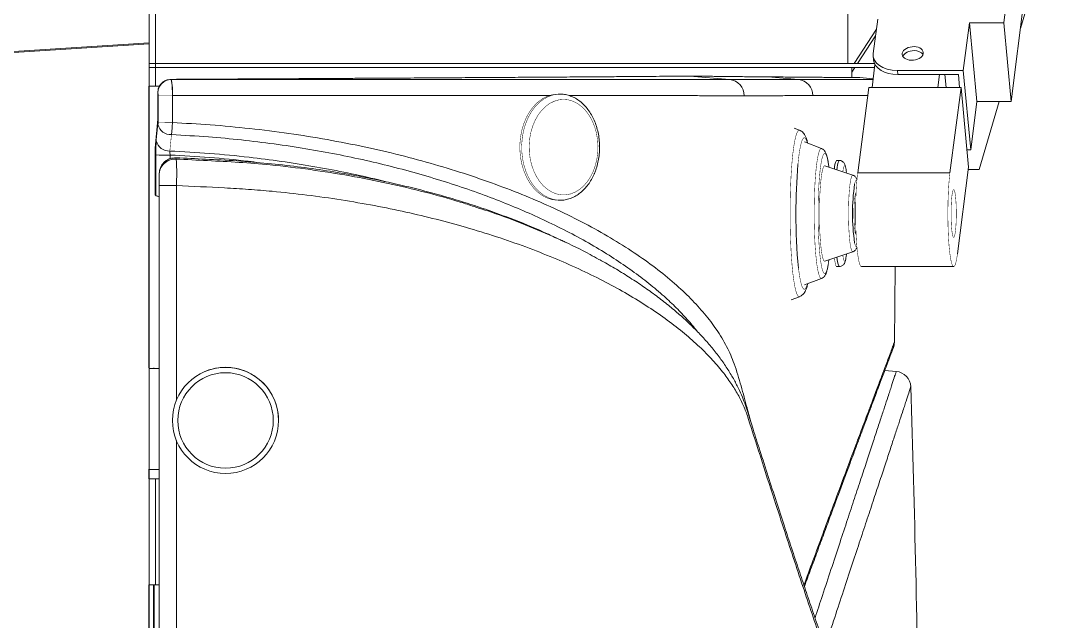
# Model space of a CAD drawing. Header units: millimetres. Extents: x -16985 to -606, y 2122 to 9380.
# Drawn here: x -7440.7 to -7045.1, y 5584.6 to 5810.8 of the extents above; entities that cross this region are included whole.
import ezdxf

# ---------------------------------------------------------------- set-up
doc = ezdxf.new("R2010")
doc.units = ezdxf.units.MM
for name, pattern in [('K5LT32768', [0]), ('K5LT32769', [0]), ('K5LT_THIN', [0])]:
    doc.linetypes.add(name, pattern=pattern)

msp = doc.modelspace()

# ---------------------------------------------------------------- linework, layer by layer
at = {"color": 7, "linetype": 'K5LT_THIN', "lineweight": 18}
for p, q in [((-7392.35, 5802.54), (-7392.35, 6964.17)), ((-7070.11, 5810.11), (-7047.69, 5982.13)), ((-7045.13, 5954.73), (-7067.33, 5780.41)), ((-7048.28, 5860.99), (-7063.83, 5807.87)), ((-7128.87, 5794.69), (-7128.87, 5826.19)), ((-7119.33, 5798.51), (-7117.65, 5811.4)), ((-7118.14, 5807.63), (-7126.57, 5794.69)), ((-7085.38, 5792.07), (-7083.03, 5810.11)), ((-7083.03, 5810.11), (-7070.11, 5810.11)), ((-7083.03, 5810.11), (-7080.25, 5780.41)), ((-7070.11, 5810.11), (-7067.33, 5780.41)), ((-7118.46, 5805.14), (-7125.28, 5794.69)), ((-7392.35, 5802.54), (-7453.55, 5798.59)), ((-7453.55, 5798.19), (-7392.35, 5802.15)), ((-7392.35, 5802.15), (-7392.35, 5802.54)), ((-7392.35, 4759.07), (-7392.35, 5802.15)), ((-7119.34, 5797.58), (-7119.2, 5796.06)), ((-7389.95, 5794.69), (-7392.35, 5794.69)), ((-7389.95, 5793.19), (-7392.35, 5793.19)), ((-7389.95, 5794.69), (-7389.95, 5793.19)), ((-7389.95, 5794.69), (-7118.71, 5794.69)), ((-7389.95, 5793.19), (-7118.81, 5793.19)), ((-7389.95, 5793.19), (-7389.95, 5786.19)), ((-7126.25, 5793.19), (-7127.38, 5791.46)), ((-7127.38, 5793.19), (-7127.38, 5789.42)), ((-7119.78, 5785.62), (-7118.66, 5794.35)), ((-7085.38, 5792.07), (-7110.23, 5792.07)), ((-7110.23, 5792.07), (-7110.08, 5790.54)), ((-7082.58, 5762.13), (-7085.38, 5792.07)), ((-7384.13, 5788.75), (-7384.05, 5788.67)), ((-7384.13, 5788.75), (-7384.12, 5788.75)), ((-7384.03, 5788.67), (-7384.12, 5788.75)), ((-7384.05, 5788.67), (-7384.03, 5788.67)), ((-7173.47, 5788.68), (-7188.46, 5790)), ((-7147.55, 5788.67), (-7159.09, 5789.69)), ((-7119.35, 5788.96), (-7124.38, 5789.4)), ((-7087.22, 5790.54), (-7110.08, 5790.54)), ((-7094.3, 5790.54), (-7094.93, 5785.62)), ((-7091.83, 5785.62), (-7092.29, 5790.54)), ((-7087.22, 5790.54), (-7086.76, 5785.62)), ((-7389.95, 5786.19), (-7392.35, 5786.19)), ((-7389.95, 5786.19), (-7388.42, 5786.19)), ((-7389.95, 5786.19), (-7388.42, 5786.19)), ((-7389.09, 5773.73), (-7389.09, 5783.71)), ((-7389.07, 5783.68), (-7389.09, 5783.71)), ((-7237.47, 5783.19), (-7238.17, 5783.19)), ((-7121.01, 5785.62), (-7125.19, 5753.48)), ((-7086.22, 5785.62), (-7121.01, 5785.62)), ((-7086.22, 5785.62), (-7090.4, 5753.48)), ((-7086.22, 5785.62), (-7083.41, 5755.61)), ((-7388.99, 5772.46), (-7388.99, 5782.69)), ((-7383.57, 5782.68), (-7383.57, 5772.45)), ((-7383.55, 5782.68), (-7383.57, 5782.68)), ((-7080.25, 5780.41), (-7082.58, 5762.13)), ((-7067.33, 5780.41), (-7080.25, 5780.41)), ((-7071.87, 5780.41), (-7079.36, 5754.79)), ((-7390.04, 5762.79), (-7389.09, 5773.73)), ((-7147.09, 5769.54), (-7149.18, 5770.35)), ((-7138.79, 5762.66), (-7145.2, 5765.14)), ((-7390.04, 5745.08), (-7390.04, 5762.79)), ((-7389.86, 5744.91), (-7389.86, 5760.24)), ((-7382.22, 5759.19), (-7382.23, 5758.69)), ((-7084.02, 5762.13), (-7082.58, 5762.13)), ((-7127.01, 5752.63), (-7137.56, 5756.17)), ((-7132.13, 5758.19), (-7133.13, 5758.19)), ((-7087.56, 5723.04), (-7083.41, 5755.61)), ((-7388.55, 5752.72), (-7388.55, 5753.13)), ((-7388.55, 5748.73), (-7388.55, 5752.72)), ((-7125.19, 5753.48), (-7090.4, 5753.48)), ((-7079.36, 5754.79), (-7083.51, 5754.79)), ((-7388.55, 5471.73), (-7388.55, 5748.73)), ((-7390.04, 5745.08), (-7389.86, 5744.91)), ((-7125.82, 5745.53), (-7126.05, 5745.56)), ((-7238.17, 5743.19), (-7237.47, 5743.19)), ((-7237.47, 5743.19), (-7237.22, 5743.19)), ((-7126.05, 5730.82), (-7125.82, 5730.85)), ((-7137.56, 5720.2), (-7127.01, 5723.74)), ((-7136.06, 5720.7), (-7136.2, 5719.67)), ((-7133.13, 5718.19), (-7132.13, 5718.19)), ((-7123.78, 5718.19), (-7088.99, 5718.19)), ((-7111.36, 5689.58), (-7111.01, 5718.19)), ((-7145.2, 5711.24), (-7138.79, 5713.72)), ((-7150.27, 5705.6), (-7147.09, 5706.83)), ((-7390.55, 5679.8), (-7390.55, 5680.03)), ((-7110.65, 5678.65), (-7114.96, 5679.03)), ((-7383.55, 5660.19), (-7383.55, 5660.18)), ((-7343.55, 5660.18), (-7343.55, 5660.2)), ((-7392.35, 5638.19), (-7389.95, 5638.19)), ((-7389.95, 5598.19), (-7389.95, 5638.19)), ((-7389.95, 5638.19), (-7388.55, 5638.19)), ((-7392.35, 5598.19), (-7389.95, 5598.19)), ((-7390.69, 5413.19), (-7390.69, 5598.19)), ((-7390.44, 5413.19), (-7390.44, 5598.19)), ((-7389.95, 5598.19), (-7388.55, 5598.19))]:
    msp.add_line(p, q, dxfattribs=at)
at = {"color": 8, "linetype": 'K5LT32768', "lineweight": 15, "true_color": 0x808080}
for p, q in [((-7389.95, 5794.69), (-7389.95, 5826.19)), ((-7392.47, 5680.03), (-7392.47, 5786.19)), ((-7384.44, 5760.22), (-7384.44, 5758.86)), ((-7382.03, 5748.69), (-7382.03, 5667.83)), ((-7390.55, 5679.8), (-7392.35, 5679.8)), ((-7392.47, 5638.19), (-7392.47, 5641.75)), ((-7392.47, 5413.19), (-7392.47, 5598.19))]:
    msp.add_line(p, q, dxfattribs=at)
at = {"color": 7, "linetype": 'K5LT_THIN', "const_width": 0.18}
for points in [[(-7238.17, 5783.19), (-7238.73, 5783.17), (-7240.64, 5782.89), (-7242.52, 5782.26), (-7244.31, 5781.28), (-7245.99, 5779.98), (-7247.53, 5778.39), (-7248.91, 5776.52), (-7250.1, 5774.41), (-7251.07, 5772.11), (-7251.81, 5769.64), (-7252.31, 5767.06), (-7252.55, 5764.41), (-7252.54, 5761.74), (-7252.27, 5759.09), (-7251.76, 5756.52), (-7250.99, 5754.07), (-7250, 5751.78), (-7248.8, 5749.69), (-7247.41, 5747.84), (-7245.85, 5746.27), (-7244.16, 5745), (-7242.36, 5744.05), (-7240.49, 5743.45), (-7238.57, 5743.19), (-7238.17, 5743.19)], [(-7383.57, 5782.68), (-7384.55, 5782.68), (-7385.51, 5782.68), (-7386.41, 5782.68), (-7387.22, 5782.68), (-7387.91, 5782.68), (-7388.44, 5782.68), (-7388.81, 5782.69), (-7388.99, 5782.69)], [(-7389.65, 5765.55), (-7389.29, 5769.05), (-7389.02, 5771.71)], [(-7383.57, 5772.45), (-7384.55, 5772.45), (-7385.51, 5772.45), (-7386.41, 5772.45), (-7387.22, 5772.46), (-7387.91, 5772.46), (-7388.44, 5772.46), (-7388.81, 5772.46), (-7388.99, 5772.46)], [(-7383.93, 5767.9), (-7384.14, 5765.77), (-7384.55, 5761.74)], [(-7138.76, 5718.01), (-7138.9, 5718.73), (-7139.16, 5720.33), (-7139.39, 5722.21), (-7139.6, 5724.34), (-7139.77, 5726.7), (-7139.91, 5729.23), (-7140.02, 5731.91), (-7140.09, 5734.68), (-7140.11, 5737.51), (-7140.1, 5740.35), (-7140.05, 5743.15), (-7139.97, 5745.88), (-7139.84, 5748.49), (-7139.68, 5750.93), (-7139.49, 5753.17), (-7139.27, 5755.18), (-7139.02, 5756.92), (-7138.95, 5757.39)], [(-7137.56, 5720.2), (-7137.72, 5720.21), (-7138, 5720.5), (-7138.26, 5721.14), (-7138.52, 5722.1), (-7138.76, 5723.39), (-7138.97, 5724.95), (-7139.16, 5726.78), (-7139.32, 5728.83), (-7139.45, 5731.06), (-7139.54, 5733.43), (-7139.59, 5735.89), (-7139.61, 5738.4), (-7139.58, 5740.9), (-7139.52, 5743.35), (-7139.43, 5745.7), (-7139.29, 5747.91), (-7139.13, 5749.92), (-7138.94, 5751.71), (-7138.72, 5753.23), (-7138.48, 5754.46), (-7138.22, 5755.37), (-7137.95, 5755.95), (-7137.68, 5756.18), (-7137.56, 5756.17)], [(-7125.19, 5753.48), (-7125.41, 5751.58), (-7125.6, 5749.42), (-7125.75, 5747.06), (-7125.86, 5744.52), (-7125.94, 5741.87), (-7125.97, 5739.15), (-7125.97, 5736.41), (-7125.92, 5733.71), (-7125.83, 5731.09), (-7125.71, 5728.6), (-7125.54, 5726.29), (-7125.35, 5724.2), (-7125.12, 5722.38), (-7124.87, 5720.85), (-7124.6, 5719.65), (-7124.32, 5718.8), (-7124.02, 5718.31), (-7123.78, 5718.19)], [(-7090.4, 5753.48), (-7090.62, 5751.58), (-7090.81, 5749.42), (-7090.96, 5747.06), (-7091.07, 5744.52), (-7091.15, 5741.87), (-7091.18, 5739.15), (-7091.18, 5736.41), (-7091.13, 5733.71), (-7091.04, 5731.09), (-7090.92, 5728.6), (-7090.76, 5726.29), (-7090.56, 5724.2), (-7090.34, 5722.38), (-7090.09, 5720.85), (-7089.82, 5719.65), (-7089.53, 5718.8), (-7089.23, 5718.31), (-7088.93, 5718.19), (-7088.63, 5718.45), (-7088.34, 5719.08), (-7088.06, 5720.07), (-7087.8, 5721.39), (-7087.56, 5723.04)], [(-7125.79, 5746.15), (-7125.9, 5745.99), (-7126.08, 5745.43), (-7126.24, 5744.53), (-7126.38, 5743.33), (-7126.48, 5741.89), (-7126.55, 5740.28), (-7126.58, 5738.57), (-7126.57, 5736.84), (-7126.52, 5735.18), (-7126.43, 5733.66), (-7126.3, 5732.35), (-7126.15, 5731.31)], [(-7133.95, 5721.41), (-7133.81, 5720.33), (-7133.62, 5719.29), (-7133.43, 5718.58), (-7133.23, 5718.23), (-7133.13, 5718.19)], [(-7130.8, 5722.47), (-7130.64, 5721.46), (-7130.57, 5721.12)]]:
    msp.add_lwpolyline(points, dxfattribs=at)
at = {"color": 8, "linetype": 'K5LT32769', "true_color": 0x808080, "const_width": 0.18}
for points in [[(-7237.57, 5783.19), (-7238.04, 5783.17), (-7239.95, 5782.89), (-7241.82, 5782.26), (-7243.61, 5781.28), (-7245.3, 5779.98), (-7246.84, 5778.39), (-7248.22, 5776.52), (-7249.4, 5774.41), (-7250.37, 5772.11), (-7251.12, 5769.64), (-7251.61, 5767.06), (-7251.86, 5764.41), (-7251.85, 5761.74), (-7251.58, 5759.09), (-7251.06, 5756.52), (-7250.3, 5754.07), (-7249.31, 5751.78), (-7248.11, 5749.69), (-7246.72, 5747.84), (-7245.16, 5746.27), (-7243.47, 5745), (-7241.67, 5744.05), (-7239.79, 5743.45), (-7237.88, 5743.19), (-7237.47, 5743.19)], [(-7147.09, 5706.83), (-7147.33, 5706.81), (-7147.69, 5707.08), (-7148.05, 5707.7), (-7148.4, 5708.66), (-7148.74, 5709.96), (-7149.06, 5711.58), (-7149.36, 5713.5), (-7149.64, 5715.7), (-7149.89, 5718.16), (-7150.1, 5720.84), (-7150.29, 5723.72), (-7150.44, 5726.76), (-7150.56, 5729.93), (-7150.63, 5733.19), (-7150.67, 5736.52), (-7150.67, 5739.86), (-7150.63, 5743.18), (-7150.56, 5746.44), (-7150.44, 5749.62), (-7150.29, 5752.66), (-7150.1, 5755.54), (-7149.89, 5758.22), (-7149.64, 5760.67), (-7149.36, 5762.87), (-7149.06, 5764.79), (-7148.74, 5766.41), (-7148.4, 5767.71), (-7148.05, 5768.67), (-7147.69, 5769.29), (-7147.33, 5769.56), (-7147.09, 5769.54)], [(-7144.16, 5764.74), (-7144.29, 5765.17), (-7144.62, 5766.05), (-7144.97, 5766.59), (-7145.32, 5766.77), (-7145.67, 5766.59), (-7146.02, 5766.05), (-7146.36, 5765.17), (-7146.68, 5763.94), (-7146.99, 5762.39), (-7147.28, 5760.53), (-7147.54, 5758.4), (-7147.71, 5756.71)], [(-7138.79, 5713.72), (-7139.05, 5713.73), (-7139.37, 5714.06), (-7139.68, 5714.74), (-7139.99, 5715.77), (-7140.28, 5717.12), (-7140.55, 5718.78), (-7140.79, 5720.73), (-7141.01, 5722.92), (-7141.2, 5725.34), (-7141.35, 5727.95), (-7141.47, 5730.71), (-7141.55, 5733.57), (-7141.59, 5736.51), (-7141.59, 5739.46), (-7141.55, 5742.4), (-7141.48, 5745.28), (-7141.37, 5748.06), (-7141.22, 5750.69), (-7141.04, 5753.13), (-7140.82, 5755.36), (-7140.58, 5757.34), (-7140.32, 5759.04), (-7140.03, 5760.44), (-7139.73, 5761.51), (-7139.41, 5762.24), (-7139.09, 5762.62), (-7138.79, 5762.66)], [(-7138.95, 5757.39), (-7138.76, 5758.36), (-7138.47, 5759.49), (-7138.17, 5760.28), (-7137.86, 5760.72), (-7137.55, 5760.8), (-7137.24, 5760.53), (-7136.94, 5759.91), (-7136.64, 5758.94), (-7136.36, 5757.65)], [(-7136.36, 5757.65), (-7136.11, 5756.05), (-7136.06, 5755.67)], [(-7129.42, 5753.53), (-7129.55, 5754.41), (-7129.72, 5755.34), (-7129.91, 5755.93), (-7130.1, 5756.18), (-7130.29, 5756.08), (-7130.47, 5755.62), (-7130.66, 5754.83), (-7130.8, 5753.91)], [(-7127.01, 5723.74), (-7127.17, 5723.76), (-7127.41, 5724.08), (-7127.65, 5724.75), (-7127.87, 5725.75), (-7128.08, 5727.06), (-7128.26, 5728.64), (-7128.4, 5730.46), (-7128.52, 5732.46), (-7128.6, 5734.61), (-7128.64, 5736.85), (-7128.65, 5739.12), (-7128.61, 5741.36), (-7128.54, 5743.53), (-7128.43, 5745.56), (-7128.28, 5747.42), (-7128.11, 5749.04), (-7127.91, 5750.4), (-7127.69, 5751.46), (-7127.46, 5752.19), (-7127.21, 5752.58), (-7127.01, 5752.63)], [(-7126.36, 5749.24), (-7126.35, 5749.31), (-7126.13, 5750.13), (-7125.9, 5750.62), (-7125.67, 5750.74), (-7125.5, 5750.61)], [(-7125.5, 5725.77), (-7125.62, 5725.65), (-7125.86, 5725.71), (-7126.09, 5726.12), (-7126.3, 5726.88), (-7126.36, 5727.14)], [(-7136.2, 5719.67), (-7136.24, 5719.45), (-7136.51, 5718.01), (-7136.79, 5716.89), (-7137.09, 5716.1), (-7137.4, 5715.66), (-7137.71, 5715.57), (-7138.02, 5715.84), (-7138.33, 5716.47), (-7138.62, 5717.43), (-7138.76, 5718.01)], [(-7130.57, 5721.12), (-7130.46, 5720.69), (-7130.27, 5720.27), (-7130.08, 5720.2), (-7129.89, 5720.48), (-7129.71, 5721.1), (-7129.53, 5722.06), (-7129.41, 5722.99)], [(-7147.49, 5717.55), (-7147.28, 5715.84), (-7146.99, 5713.98), (-7146.68, 5712.43), (-7146.36, 5711.21), (-7146.02, 5710.32), (-7145.67, 5709.78), (-7145.32, 5709.6), (-7144.97, 5709.78), (-7144.62, 5710.32), (-7144.29, 5711.21), (-7144.16, 5711.64)]]:
    msp.add_lwpolyline(points, dxfattribs=at)
at = {"color": 7, "linetype": 'K5LT_THIN', "const_width": 0.18}
for points in [[(-7224.89, 5754.1), (-7224.09, 5756.35), (-7223.52, 5758.74), (-7223.2, 5761.21), (-7223.12, 5763.72), (-7223.3, 5766.21), (-7223.73, 5768.65), (-7224.4, 5770.99), (-7225.3, 5773.17), (-7226.4, 5775.16), (-7227.7, 5776.91), (-7229.15, 5778.4), (-7230.75, 5779.59), (-7232.44, 5780.46), (-7234.21, 5781), (-7236.02, 5781.19), (-7237.82, 5781.03), (-7239.59, 5780.52), (-7241.3, 5779.67), (-7242.9, 5778.5), (-7244.37, 5777.04), (-7245.68, 5775.31), (-7246.8, 5773.33), (-7247.71, 5771.17), (-7248.4, 5768.84), (-7248.85, 5766.41), (-7249.05, 5763.91), (-7248.99, 5761.4), (-7248.69, 5758.93), (-7248.14, 5756.54), (-7247.36, 5754.27), (-7246.35, 5752.18), (-7245.15, 5750.31), (-7243.77, 5748.68), (-7242.24, 5747.34), (-7240.59, 5746.31), (-7238.85, 5745.6), (-7237.06, 5745.24), (-7235.25, 5745.22), (-7233.46, 5745.56), (-7231.72, 5746.24), (-7230.06, 5747.25), (-7228.52, 5748.57), (-7227.13, 5750.17), (-7225.91, 5752.03)], [(-7089.74, 5732.35), (-7089.6, 5731.09), (-7089.43, 5730.12), (-7089.24, 5729.48), (-7089.04, 5729.2), (-7088.84, 5729.29), (-7088.65, 5729.74), (-7088.47, 5730.53), (-7088.31, 5731.64), (-7088.18, 5733.02), (-7088.08, 5734.61), (-7088.02, 5736.34), (-7088, 5738.15), (-7088.02, 5739.97), (-7088.08, 5741.71), (-7088.18, 5743.3), (-7088.31, 5744.69), (-7088.46, 5745.81), (-7088.64, 5746.62), (-7088.84, 5747.08), (-7089.04, 5747.18), (-7089.23, 5746.91), (-7089.42, 5746.28), (-7089.59, 5745.32), (-7089.74, 5744.07), (-7089.85, 5742.58), (-7089.93, 5740.91), (-7089.97, 5739.13), (-7089.97, 5737.31), (-7089.93, 5735.52), (-7089.86, 5733.85)]]:
    msp.add_lwpolyline(points, close=True, dxfattribs=at)
at = {"color": 7, "linetype": 'K5LT_THIN', "lineweight": 18}
for centre, radius in [((-7363.55, 5660.19), 20), ((-7363.55, 5660.16), 18)]:
    msp.add_circle(centre, radius, dxfattribs=at)
for centre, radius, start, end in [((-7384.04, 5783.64), 5.03, 90.0749, 179.5017), ((-7404.78, 5784), 21.27, 356.4415, 12.6755), ((-7174.02, 5782.72), 5.99, 358.5329, 84.7771), ((-7148.09, 5782.71), 5.99, 359.1778, 84.8692), ((-7384.26, 5772.77), 4.88, 192.5846, 273.9308), ((-7384.89, 5766.61), 4.88, 192.5889, 273.9493), ((-7385.74, 6165.72), 405.5, 269.4174, 270.1828), ((-7382.56, 5752.71), 5.99, 86.7583, 179.8852), ((-6940.41, 5739.06), 208.05, 175.1342, 180.2411), ((-7128.29, 5755.23), 5.67, 148.6036, 182.7162), ((-7383.76, 6057.2), 308.51, 269.109, 270.3205), ((-7048.84, 5738.19), 78.3, 171.8879, 188.1122), ((-6959.93, 5736.68), 188.54, 179.5412, 185.8231), ((-7124.37, 5731.3), 1.78, 179.7963, 217.0419), ((-7117.36, 5689.68), 6, 340.0671, 359.061), ((-7363.55, 5660.2), 20, 0.0053, 115.4792), ((-7388.25, 5917.13), 237.42, 269.0107, 269.9253), ((-7388.92, 5709.26), 29.51, 266.8327, 270.6906), ((-7111.17, 5672.67), 6, 1.8797, 85), ((-7388.26, 5878.94), 237.23, 269.0105, 269.9234)]:
    msp.add_arc(centre, radius, start, end, dxfattribs=at)
at = {"color": 8, "linetype": 'K5LT32768', "lineweight": 15, "true_color": 0x808080}
for centre, radius, start, end in [((-7126.92, 5755.04), 6.09, 148.9395, 183.7965), ((-7125.55, 5721.66), 7.44, 179.4731, 207.8439)]:
    msp.add_arc(centre, radius, start, end, dxfattribs=at)
at = {"color": 7, "linetype": 'K5LT_THIN', "lineweight": 18}
msp.add_ellipse((-7104.42, 5798.51), major_axis=(3.98, 0.37), ratio=0.640385, dxfattribs=at)
for centre, major_axis, start_param, end_param in [((-7104.27, 5796.99), (3.98, 0.37), 1.427383, 2.839196), ((-7104.27, 5796.99), (3.98, 0.37), 0.30374, 1.427383), ((-7109.39, 5798.51), (9.96, 0.92), 2.998179, 4.568975), ((-7109.24, 5796.99), (9.96, 0.92), -3.140921, -1.71421)]:
    msp.add_ellipse(centre, major_axis=major_axis, ratio=0.640385, start_param=start_param, end_param=end_param, dxfattribs=at)
for points, knots in [([(-7384.13, 5788.75), (-7384.76, 5788.68), (-7385.72, 5788.57), (-7386.88, 5787.94), (-7387.67, 5787.29), (-7388.3, 5786.48), (-7388.93, 5785.32), (-7389.03, 5784.34), (-7389.09, 5783.71)], [0, 0, 0, 0, 0.24018, 0.368932, 0.499963, 0.631001, 0.759774, 1, 1, 1, 1]), ([(-7384.12, 5788.75), (-7382.23, 5788.76), (-7378.25, 5788.78), (-7371.99, 5788.82), (-7365.14, 5788.85), (-7357.72, 5788.89), (-7350.01, 5788.94), (-7342.65, 5788.98), (-7336.02, 5789.01), (-7329.88, 5789.05), (-7323.83, 5789.08), (-7317.76, 5789.12), (-7309.89, 5789.16), (-7300.5, 5789.22), (-7289.73, 5789.28), (-7279.36, 5789.35), (-7269.38, 5789.41), (-7259.89, 5789.47), (-7250.27, 5789.53), (-7240.69, 5789.59), (-7231.3, 5789.66), (-7222.77, 5789.72), (-7215.1, 5789.77), (-7208.27, 5789.82), (-7202.38, 5789.87), (-7197.42, 5789.91), (-7193.48, 5789.95), (-7190.47, 5789.99), (-7189.14, 5789.99), (-7188.46, 5790)], [0, 0, 0, 0, 0.018725, 0.039575, 0.06254, 0.087608, 0.114767, 0.141288, 0.163642, 0.184127, 0.206193, 0.228287, 0.24987, 0.292657, 0.333686, 0.374911, 0.417381, 0.458988, 0.499742, 0.550589, 0.600358, 0.650053, 0.700087, 0.74962, 0.800165, 0.850129, 0.900089, 0.948919, 1, 1, 1, 1]), ([(-7384.05, 5788.67), (-7383.99, 5788.54), (-7383.88, 5788.29), (-7383.73, 5787.1), (-7383.62, 5785.47), (-7383.58, 5783.89), (-7383.57, 5782.95), (-7383.57, 5782.68)], [0, 0, 0, 0, 0.227069, 0.454137, 0.681206, 0.908274, 1, 1, 1, 1]), ([(-7384.03, 5788.67), (-7378.6, 5788.67), (-7367.73, 5788.67), (-7351.6, 5788.67), (-7335.72, 5788.67), (-7320.19, 5788.67), (-7305.33, 5788.67), (-7291.17, 5788.67), (-7277.73, 5788.67), (-7264.85, 5788.67), (-7252.61, 5788.67), (-7241.06, 5788.67), (-7230.26, 5788.67), (-7220.24, 5788.67), (-7211.04, 5788.67), (-7202.72, 5788.67), (-7195.33, 5788.67), (-7188.93, 5788.67), (-7183.5, 5788.68), (-7179.08, 5788.68), (-7175.61, 5788.68), (-7174.18, 5788.68), (-7173.47, 5788.68)], [0, 0, 0, 0, 0.051535, 0.103263, 0.155056, 0.206784, 0.258319, 0.307543, 0.356935, 0.406384, 0.455776, 0.505, 0.554369, 0.603908, 0.653505, 0.703044, 0.752413, 0.801816, 0.851388, 0.901019, 0.950594, 1, 1, 1, 1]), ([(-7188.46, 5790), (-7188.33, 5790), (-7188.04, 5789.99), (-7187.56, 5789.99), (-7187.05, 5789.98), (-7186.55, 5789.97), (-7186.09, 5789.97), (-7185.63, 5789.96), (-7184.47, 5789.95), (-7182.72, 5789.93), (-7180.42, 5789.9), (-7177.69, 5789.87), (-7174.49, 5789.83), (-7169.95, 5789.78), (-7164.7, 5789.73), (-7160.97, 5789.7), (-7159.09, 5789.69)], [0, 0, 0, 0, 0.011016, 0.025968, 0.042486, 0.056756, 0.070325, 0.084134, 0.098122, 0.175506, 0.244598, 0.31334, 0.436536, 0.559067, 0.777822, 1, 1, 1, 1]), ([(-7173.47, 5788.68), (-7171.07, 5788.68), (-7166.28, 5788.68), (-7159.62, 5788.67), (-7153.32, 5788.67), (-7149.47, 5788.67), (-7147.55, 5788.67)], [0, 0, 0, 0, 0.249978, 0.499955, 0.749978, 1, 1, 1, 1]), ([(-7159.09, 5789.69), (-7158.1, 5789.68), (-7156.08, 5789.66), (-7153.2, 5789.64), (-7150.42, 5789.62), (-7147.78, 5789.59), (-7145.3, 5789.57), (-7142.96, 5789.55), (-7140.47, 5789.53), (-7137.92, 5789.51), (-7135.39, 5789.49), (-7133.09, 5789.47), (-7130.52, 5789.45), (-7127.97, 5789.43), (-7125.89, 5789.41), (-7124.61, 5789.4), (-7124.46, 5789.4), (-7124.38, 5789.4)], [0, 0, 0, 0, 0.043665, 0.088605, 0.13444, 0.179296, 0.22406, 0.268969, 0.314062, 0.375797, 0.437224, 0.498342, 0.561587, 0.673464, 0.783825, 0.892671, 1, 1, 1, 1]), ([(-7388.99, 5782.69), (-7388.99, 5782.73), (-7388.99, 5782.89), (-7389, 5783.15), (-7389.02, 5783.42), (-7389.04, 5783.62), (-7389.06, 5783.66), (-7389.07, 5783.68)], [0, 0, 0, 0, 0.091727, 0.318797, 0.545866, 0.772933, 1, 1, 1, 1]), ([(-7224.44, 5753.32), (-7224.28, 5753.72), (-7223.82, 5754.86), (-7223.23, 5756.86), (-7222.75, 5759.3), (-7222.5, 5761.81), (-7222.49, 5764.34), (-7222.71, 5766.85), (-7223.17, 5769.3), (-7223.86, 5771.67), (-7224.77, 5773.9), (-7225.88, 5775.97), (-7227.19, 5777.83), (-7228.67, 5779.46), (-7230.3, 5780.83), (-7232.05, 5781.9), (-7233.89, 5782.66), (-7235.75, 5783.12), (-7236.98, 5783.16), (-7237.58, 5783.18)], [0, 0, 0, 0, 0.032817, 0.093728, 0.154645, 0.215564, 0.276497, 0.33746, 0.39847, 0.459545, 0.520697, 0.58192, 0.643157, 0.704308, 0.76522, 0.825708, 0.885608, 0.944859, 1, 1, 1, 1]), ([(-7142.1, 5782.62), (-7144.02, 5782.62), (-7147.86, 5782.61), (-7154.17, 5782.6), (-7160.83, 5782.58), (-7165.63, 5782.57), (-7168.03, 5782.56)], [0, 0, 0, 0, 0.249978, 0.499955, 0.749978, 1, 1, 1, 1]), ([(-7389.02, 5771.71), (-7389.02, 5771.75), (-7389.01, 5771.87), (-7388.99, 5772.13), (-7388.99, 5772.35), (-7388.99, 5772.46)], [0, 0, 0, 0, 0.217686, 0.608846, 1, 1, 1, 1]), ([(-7383.57, 5772.45), (-7383.6, 5771.78), (-7383.67, 5770.43), (-7383.8, 5768.88), (-7383.89, 5768.16), (-7383.93, 5767.9)], [0, 0, 0, 0, 0.391084, 0.782254, 1, 1, 1, 1]), ([(-7144.05, 5764.69), (-7144.09, 5764.9), (-7144.26, 5765.66), (-7144.57, 5766.61), (-7144.98, 5767.57), (-7145.44, 5768.31), (-7146, 5768.9), (-7146.54, 5769.33), (-7146.94, 5769.46), (-7147.03, 5769.49)], [0, 0, 0, 0, 0.101064, 0.376083, 0.5904, 0.733431, 0.854257, 0.966345, 1, 1, 1, 1]), ([(-7389.86, 5760.24), (-7389.85, 5761.03), (-7389.84, 5762.6), (-7389.75, 5764.4), (-7389.68, 5765.25), (-7389.65, 5765.55)], [0, 0, 0, 0, 0.391748, 0.7835, 1, 1, 1, 1]), ([(-7382.22, 5759.19), (-7383.01, 5759.14), (-7384.22, 5759.07), (-7385.69, 5758.33), (-7386.71, 5757.56), (-7387.53, 5756.57), (-7388.34, 5755.13), (-7388.47, 5753.92), (-7388.55, 5753.13)], [0, 0, 0, 0, 0.239559, 0.368577, 0.500014, 0.631449, 0.760458, 1, 1, 1, 1]), ([(-7384.55, 5761.74), (-7384.55, 5761.66), (-7384.55, 5761.42), (-7384.51, 5760.9), (-7384.47, 5760.45), (-7384.44, 5760.22)], [0, 0, 0, 0, 0.215846, 0.607487, 1, 1, 1, 1]), ([(-7382.22, 5759.19), (-7378.5, 5759.01), (-7370.83, 5758.65), (-7359.26, 5758.08), (-7347.69, 5757.13), (-7336.42, 5755.89), (-7325.43, 5754.36), (-7313.96, 5752.42), (-7302.05, 5750.01), (-7289.82, 5747.1), (-7278.05, 5743.85), (-7266.78, 5740.27), (-7255.21, 5736.08), (-7245.8, 5732.3), (-7240.39, 5729.67), (-7238.82, 5728.91)], [0, 0, 0, 0, 0.068552, 0.141406, 0.213203, 0.283912, 0.354079, 0.424266, 0.50895, 0.593954, 0.679046, 0.764172, 0.849389, 0.956068, 1, 1, 1, 1]), ([(-7136.39, 5758.01), (-7136.43, 5758.26), (-7136.58, 5759.01), (-7136.85, 5760.09), (-7137.19, 5761.02), (-7137.59, 5761.73), (-7138.06, 5762.22), (-7138.46, 5762.57), (-7138.75, 5762.63), (-7138.78, 5762.64)], [0, 0, 0, 0, 0.120956, 0.365202, 0.62294, 0.774659, 0.885952, 0.989892, 1, 1, 1, 1]), ([(-7382.23, 5758.69), (-7382.2, 5758.63), (-7382.13, 5758.42), (-7382.02, 5757.32), (-7381.96, 5755.04), (-7381.95, 5752.05), (-7382.01, 5749.81), (-7382.03, 5748.69)], [0, 0, 0, 0, 0.096283, 0.322129, 0.54789, 0.774002, 1, 1, 1, 1]), ([(-7136.03, 5755.66), (-7136.05, 5755.81), (-7136.14, 5756.58), (-7136.26, 5757.32), (-7136.37, 5757.91), (-7136.39, 5758.01)], [0, 0, 0, 0, 0.170863, 0.852583, 1, 1, 1, 1]), ([(-7129.44, 5753.77), (-7129.48, 5754.12), (-7129.58, 5754.91), (-7129.77, 5755.84), (-7129.97, 5756.54), (-7130.25, 5757.12), (-7130.62, 5757.6), (-7131.18, 5757.99), (-7131.74, 5758.21), (-7132.07, 5758.16), (-7132.14, 5758.15)], [0, 0, 0, 0, 0.173828, 0.403484, 0.618775, 0.731853, 0.813769, 0.894998, 0.9775, 1, 1, 1, 1]), ([(-7237.2, 5743.21), (-7237.11, 5743.21), (-7236.38, 5743.17), (-7235.03, 5743.42), (-7233.19, 5743.95), (-7231.42, 5744.82), (-7229.75, 5745.97), (-7228.2, 5747.39), (-7226.79, 5749.06), (-7225.57, 5750.93), (-7224.83, 5752.4), (-7224.48, 5753.21), (-7224.44, 5753.32)], [0, 0, 0, 0, 0.017697, 0.136605, 0.255454, 0.374831, 0.495183, 0.616673, 0.739199, 0.862507, 0.980405, 1, 1, 1, 1]), ([(-7125.44, 5750.97), (-7125.45, 5750.98), (-7125.51, 5751.2), (-7125.68, 5751.52), (-7126.05, 5752.04), (-7126.47, 5752.43), (-7126.83, 5752.54), (-7126.95, 5752.58)], [0, 0, 0, 0, 0.013476, 0.384723, 0.635668, 0.879937, 1, 1, 1, 1]), ([(-7166.6, 5661.45), (-7167.06, 5662.84), (-7168.14, 5665.67), (-7170.27, 5669.95), (-7172.91, 5674.22), (-7176.24, 5678.78), (-7180.38, 5683.59), (-7185.43, 5688.62), (-7191.2, 5693.64), (-7197.71, 5698.63), (-7204.96, 5703.57), (-7212.82, 5708.34), (-7221.26, 5712.93), (-7230.24, 5717.31), (-7239.91, 5721.56), (-7250.28, 5725.62), (-7261.34, 5729.48), (-7272.61, 5732.96), (-7284.02, 5736.05), (-7295.48, 5738.77), (-7307.45, 5741.22), (-7319.9, 5743.37), (-7332.79, 5745.19), (-7344.5, 5746.46), (-7354.88, 5747.32), (-7366.91, 5748.03), (-7375.98, 5748.43), (-7382.03, 5748.69)], [0, 0, 0, 0, 0.03478, 0.06956, 0.104615, 0.139669, 0.181352, 0.223063, 0.264745, 0.30756, 0.350409, 0.393222, 0.435029, 0.47687, 0.518674, 0.561841, 0.605048, 0.648211, 0.687719, 0.727261, 0.766766, 0.807726, 0.848731, 0.889688, 0.917206, 0.944725, 1, 1, 1, 1]), ([(-7389.86, 5744.91), (-7389.74, 5744.85), (-7389.54, 5744.76), (-7388.97, 5744.65), (-7388.64, 5744.61), (-7388.55, 5744.6)], [0, 0, 0, 0, 0.577688, 0.887391, 1, 1, 1, 1]), ([(-7269.81, 5740.79), (-7267.07, 5739.91), (-7259.82, 5737.59), (-7248.89, 5733.38), (-7237.04, 5728.23), (-7228.33, 5724.03), (-7223.89, 5721.49), (-7222.79, 5720.87)], [0, 0, 0, 0, 0.154078, 0.408118, 0.662568, 0.916758, 1, 1, 1, 1]), ([(-7235.05, 5727.21), (-7235.32, 5727.34), (-7236.11, 5727.72), (-7236.95, 5728.12), (-7237.5, 5728.38)], [0, 0, 0, 0, 0.339051, 1, 1, 1, 1]), ([(-7126.97, 5723.78), (-7126.9, 5723.8), (-7126.6, 5723.87), (-7126.21, 5724.19), (-7125.83, 5724.62), (-7125.6, 5725.02), (-7125.5, 5725.28), (-7125.46, 5725.39)], [0, 0, 0, 0, 0.069299, 0.294204, 0.52307, 0.786348, 1, 1, 1, 1]), ([(-7138.71, 5578.15), (-7138.96, 5578.88), (-7140.09, 5582.23), (-7142.14, 5588.24), (-7144.78, 5596.05), (-7147.42, 5603.92), (-7150.08, 5611.96), (-7152.9, 5620.54), (-7155.83, 5629.51), (-7158.92, 5639.04), (-7161.83, 5648.14), (-7164.14, 5655.35), (-7165.57, 5659.87), (-7166.49, 5662.9), (-7167.48, 5665.9), (-7168.66, 5669.05), (-7170.18, 5672.44), (-7172.07, 5676.04), (-7174.38, 5679.84), (-7177.05, 5683.69), (-7180.03, 5687.52), (-7183.32, 5691.3), (-7186.89, 5695.01), (-7190.75, 5698.67), (-7194.9, 5702.27), (-7199.33, 5705.82), (-7204.02, 5709.28), (-7208.96, 5712.67), (-7214.15, 5715.96), (-7218.67, 5718.67), (-7221.56, 5720.25), (-7222.55, 5720.79)], [0, 0, 0, 0, 0.019672, 0.090182, 0.155681, 0.217266, 0.282606, 0.345057, 0.412969, 0.481113, 0.549487, 0.603604, 0.625272, 0.643782, 0.661834, 0.678884, 0.697124, 0.717981, 0.740125, 0.762574, 0.785217, 0.807932, 0.830578, 0.85307, 0.875845, 0.898524, 0.921142, 0.943673, 0.966095, 0.988389, 1, 1, 1, 1]), ([(-7132.11, 5718.21), (-7131.87, 5718.23), (-7131.39, 5718.26), (-7130.81, 5718.62), (-7130.42, 5719.02), (-7130.16, 5719.43), (-7129.96, 5719.89), (-7129.77, 5720.51), (-7129.6, 5721.43), (-7129.47, 5722.22), (-7129.42, 5722.73), (-7129.42, 5722.74)], [0, 0, 0, 0, 0.074484, 0.149247, 0.221916, 0.301663, 0.401936, 0.551248, 0.780956, 0.992627, 1, 1, 1, 1]), ([(-7138.76, 5713.76), (-7138.68, 5713.78), (-7138.36, 5713.88), (-7137.97, 5714.23), (-7137.56, 5714.7), (-7137.23, 5715.3), (-7136.91, 5716.1), (-7136.61, 5717.22), (-7136.38, 5718.3), (-7136.27, 5719.05), (-7136.24, 5719.24)], [0, 0, 0, 0, 0.027053, 0.115498, 0.212285, 0.332793, 0.506058, 0.723394, 0.92752, 1, 1, 1, 1]), ([(-7147.04, 5706.88), (-7146.86, 5706.95), (-7146.4, 5707.14), (-7145.86, 5707.61), (-7145.36, 5708.18), (-7144.96, 5708.86), (-7144.56, 5709.78), (-7144.27, 5710.69), (-7144.1, 5711.47), (-7144.05, 5711.68)], [0, 0, 0, 0, 0.067337, 0.174518, 0.290902, 0.42981, 0.615213, 0.893987, 1, 1, 1, 1]), ([(-7145.28, 5597.55), (-7144.49, 5599.69), (-7142.82, 5604.25), (-7140.38, 5610.86), (-7137.95, 5617.46), (-7135.62, 5623.74), (-7133.4, 5629.74), (-7131.28, 5635.44), (-7129.27, 5640.84), (-7127.36, 5645.95), (-7125.56, 5650.77), (-7123.87, 5655.29), (-7122.29, 5659.51), (-7120.81, 5663.44), (-7119.45, 5667.08), (-7118.19, 5670.42), (-7117.05, 5673.46), (-7116.02, 5676.2), (-7115.1, 5678.65), (-7114.29, 5680.8), (-7113.59, 5682.66), (-7113, 5684.22), (-7112.53, 5685.49), (-7112.16, 5686.46), (-7111.91, 5687.13), (-7111.76, 5687.51), (-7111.73, 5687.6), (-7111.72, 5687.64)], [0, 0, 0, 0, 0.036322, 0.077155, 0.117949, 0.158672, 0.199333, 0.239979, 0.280607, 0.321216, 0.361806, 0.402374, 0.44292, 0.483442, 0.523942, 0.564418, 0.604872, 0.645308, 0.685544, 0.725917, 0.766295, 0.806672, 0.847039, 0.887388, 0.927711, 0.967964, 1, 1, 1, 1]), ([(-7105.17, 5672.87), (-7105.21, 5672.75), (-7105.29, 5672.52), (-7105.9, 5670.64), (-7106.88, 5667.64), (-7108.14, 5663.82), (-7109.53, 5659.56), (-7110.97, 5655.2), (-7112.61, 5650.22), (-7114.45, 5644.62), (-7116.5, 5638.42), (-7118.75, 5631.61), (-7121.2, 5624.2), (-7123.85, 5616.2), (-7126.7, 5607.59), (-7129.75, 5598.38), (-7132.98, 5588.6), (-7135.29, 5581.58), (-7136.45, 5578.08)], [0, 0, 0, 0, 0.079379, 0.158758, 0.238294, 0.317831, 0.374614, 0.4314, 0.488183, 0.545095, 0.602011, 0.658924, 0.715705, 0.772489, 0.82927, 0.886179, 0.943091, 1, 1, 1, 1]), ([(-7105.17, 5672.87), (-7104.48, 5649.61), (-7103.11, 5603.09), (-7102.12, 5538.29), (-7101.72, 5478.48), (-7101.89, 5441.92), (-7101.98, 5423.65)], [0, 0, 0, 0, 0.280112, 0.560063, 0.780004, 1, 1, 1, 1]), ([(-7138.22, 5574.94), (-7139.32, 5578.17), (-7141.52, 5584.63), (-7144.97, 5594.91), (-7148.54, 5605.63), (-7152.22, 5616.81), (-7156.43, 5629.7), (-7161.2, 5644.47), (-7164.78, 5655.7), (-7166.6, 5661.45)], [0, 0, 0, 0, 0.130719, 0.261445, 0.39217, 0.523007, 0.653843, 0.826891, 1, 1, 1, 1])]:
    msp.add_open_spline(points, degree=3, knots=knots, dxfattribs=at)
at = {"color": 8, "linetype": 'K5LT32768', "lineweight": 15, "true_color": 0x808080}
for points, knots in [([(-7147.55, 5788.67), (-7145.01, 5788.67), (-7139.92, 5788.67), (-7133.55, 5788.67), (-7128.08, 5788.67), (-7123.69, 5788.67), (-7120.79, 5788.67), (-7119.7, 5788.67), (-7119.39, 5788.67)], [0, 0, 0, 0, 0.185047, 0.3701, 0.555146, 0.740407, 0.925673, 1, 1, 1, 1]), ([(-7240.99, 5782.65), (-7243.67, 5782.65), (-7250.26, 5782.65), (-7261.58, 5782.66), (-7274.75, 5782.66), (-7288.51, 5782.67), (-7302.99, 5782.67), (-7318.2, 5782.67), (-7334.1, 5782.68), (-7350.36, 5782.68), (-7366.86, 5782.68), (-7378, 5782.68), (-7383.55, 5782.68)], [0, 0, 0, 0, 0.069488, 0.170326, 0.271281, 0.37212, 0.472615, 0.577829, 0.683437, 0.789179, 0.894786, 1, 1, 1, 1]), ([(-7168.03, 5782.56), (-7168.76, 5782.56), (-7170.22, 5782.56), (-7173.78, 5782.57), (-7178.29, 5782.58), (-7183.85, 5782.6), (-7190.41, 5782.61), (-7197.97, 5782.61), (-7206.48, 5782.62), (-7215.92, 5782.63), (-7225.07, 5782.64), (-7231.41, 5782.64), (-7234.01, 5782.64)], [0, 0, 0, 0, 0.102916, 0.206186, 0.309571, 0.412832, 0.515742, 0.618589, 0.721791, 0.825112, 0.928313, 1, 1, 1, 1]), ([(-7121.39, 5782.65), (-7121.84, 5782.65), (-7123.74, 5782.65), (-7128.11, 5782.64), (-7134.44, 5782.63), (-7139.54, 5782.62), (-7142.1, 5782.62)], [0, 0, 0, 0, 0.094197, 0.396128, 0.698069, 1, 1, 1, 1]), ([(-7383.57, 5772.45), (-7378.81, 5772.2), (-7369.01, 5771.67), (-7354.34, 5770.28), (-7339.61, 5768.42), (-7325.19, 5766.1), (-7311.17, 5763.37), (-7297.63, 5760.24), (-7284.63, 5756.73), (-7272.17, 5752.88), (-7260.28, 5748.72), (-7249.01, 5744.29), (-7238.2, 5739.52), (-7227.93, 5734.42), (-7218.25, 5729.02), (-7209.36, 5723.43), (-7201.32, 5717.7), (-7194.22, 5711.93), (-7188.05, 5706.14), (-7182.78, 5700.35), (-7178.19, 5694.31), (-7174.4, 5688.03), (-7171.4, 5680.89), (-7169.12, 5673.16), (-7167.13, 5665.69), (-7165.89, 5661.15), (-7165.38, 5659.29)], [0, 0, 0, 0, 0.036839, 0.075892, 0.115086, 0.154334, 0.193542, 0.232607, 0.271498, 0.310506, 0.349561, 0.388584, 0.427488, 0.468647, 0.509924, 0.551246, 0.592534, 0.633701, 0.673635, 0.713602, 0.753537, 0.798263, 0.842989, 0.901317, 0.959654, 1, 1, 1, 1]), ([(-7185.69, 5693.7), (-7185.74, 5693.77), (-7186.84, 5695.29), (-7189.43, 5698.28), (-7193.51, 5702.64), (-7198.31, 5707.16), (-7203.83, 5711.81), (-7210.14, 5716.58), (-7217.07, 5721.3), (-7224.62, 5725.94), (-7232.8, 5730.48), (-7241.3, 5734.76), (-7250.06, 5738.76), (-7259.01, 5742.49), (-7268.46, 5746.06), (-7278.41, 5749.45), (-7288.84, 5752.65), (-7299.56, 5755.58), (-7310.53, 5758.22), (-7321.71, 5760.57), (-7333.29, 5762.66), (-7345.23, 5764.46), (-7357.51, 5765.95), (-7370.41, 5767.16), (-7379.27, 5767.65), (-7383.93, 5767.9)], [0, 0, 0, 0, 0.001895, 0.043156, 0.08473, 0.126303, 0.173201, 0.220127, 0.267024, 0.31505, 0.363109, 0.411132, 0.455355, 0.499606, 0.543827, 0.589168, 0.634542, 0.679881, 0.724116, 0.768385, 0.812618, 0.858214, 0.90385, 0.949443, 1, 1, 1, 1]), ([(-7384.55, 5761.74), (-7379.54, 5761.47), (-7369.49, 5760.93), (-7355.47, 5759.55), (-7342.49, 5757.89), (-7330.58, 5756.01), (-7318.82, 5753.78), (-7309.72, 5751.84), (-7304.64, 5750.53), (-7303.32, 5750.2)], [0, 0, 0, 0, 0.176533, 0.354024, 0.500978, 0.648068, 0.795031, 0.946837, 1, 1, 1, 1]), ([(-7350.79, 5757.33), (-7352.18, 5757.51), (-7358.35, 5758.33), (-7369.58, 5759.38), (-7379.48, 5759.94), (-7384.44, 5760.22)], [0, 0, 0, 0, 0.127113, 0.562379, 1, 1, 1, 1]), ([(-7382.23, 5758.69), (-7378.26, 5758.51), (-7370.33, 5758.14), (-7358.45, 5757.5), (-7345.46, 5756.47), (-7331.48, 5754.8), (-7316.64, 5752.46), (-7302.19, 5749.62), (-7288.29, 5746.29), (-7277.46, 5743.34), (-7271.54, 5741.37), (-7269.81, 5740.79)], [0, 0, 0, 0, 0.099202, 0.198395, 0.297476, 0.426874, 0.556829, 0.687019, 0.81706, 0.946529, 1, 1, 1, 1]), ([(-7145.45, 5598.06), (-7144.32, 5601.15), (-7141.85, 5607.86), (-7138.32, 5617.43), (-7134.4, 5628.02), (-7130.73, 5637.89), (-7127.32, 5647.03), (-7124.47, 5654.67), (-7122.1, 5660.98), (-7119.96, 5666.7), (-7118.04, 5671.82), (-7116.22, 5676.65), (-7114.82, 5680.39), (-7113.75, 5683.23), (-7112.86, 5685.59), (-7112.11, 5687.59), (-7111.58, 5689), (-7111.38, 5689.53), (-7111.36, 5689.57), (-7111.36, 5689.58)], [0, 0, 0, 0, 0.051437, 0.112137, 0.172832, 0.254413, 0.318615, 0.382821, 0.447022, 0.495154, 0.559426, 0.623703, 0.687976, 0.736112, 0.784249, 0.848453, 0.912661, 0.976865, 1, 1, 1, 1]), ([(-7141.28, 5585.71), (-7140.34, 5588.55), (-7138.25, 5594.9), (-7135.23, 5604.04), (-7132.18, 5613.27), (-7129.33, 5621.89), (-7126.68, 5629.93), (-7124.22, 5637.35), (-7121.98, 5644.16), (-7119.93, 5650.36), (-7118.09, 5655.96), (-7116.45, 5660.95), (-7115.01, 5665.33), (-7113.61, 5669.59), (-7112.36, 5673.42), (-7111.38, 5676.42), (-7110.76, 5678.3), (-7110.68, 5678.53), (-7110.65, 5678.65)], [0, 0, 0, 0, 0.046621, 0.104018, 0.161411, 0.218933, 0.276459, 0.333981, 0.391375, 0.448773, 0.506167, 0.563692, 0.621221, 0.678746, 0.75898, 0.839214, 0.919607, 1, 1, 1, 1]), ([(-7382.03, 5652.66), (-7382.03, 5633), (-7382.03, 5592.97), (-7382.03, 5532.59), (-7382.03, 5491.88), (-7382.03, 5471.52)], [0, 0, 0, 0, 0.325551, 0.662768, 1, 1, 1, 1])]:
    msp.add_open_spline(points, degree=3, knots=knots, dxfattribs=at)

doc.saveas('drawing.dxf')
